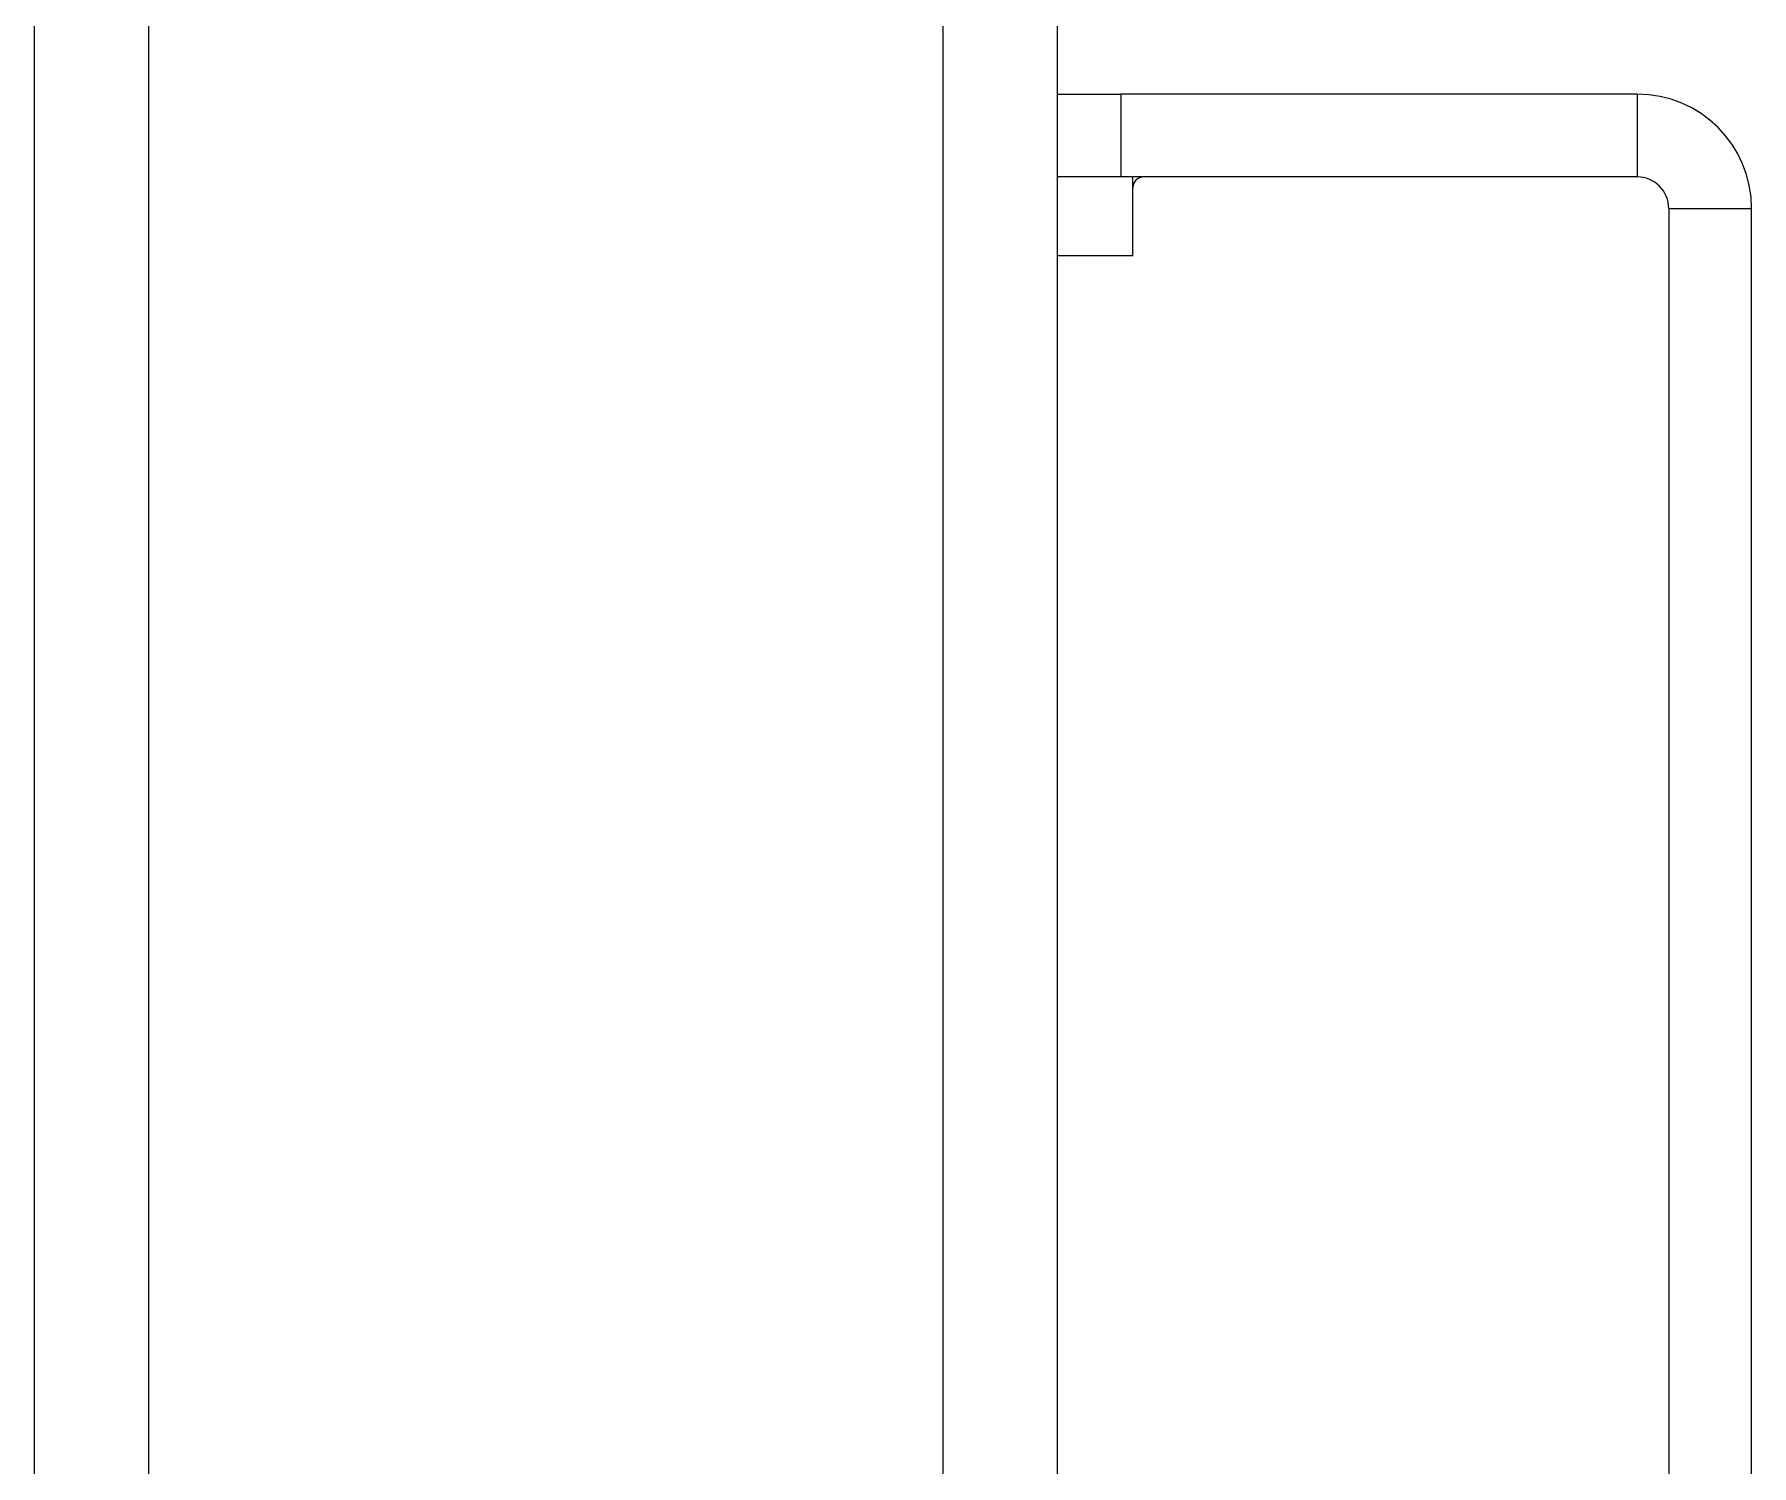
# Model space of a CAD drawing. Extents: x 8 to 102, y 11 to 162.
# Drawn here: x 29.878 to 31.506, y 127.766 to 129.123 of the extents above; entities that cross this region are included whole.
import ezdxf

# ---------------------------------------------------------------- set-up
doc = ezdxf.new("R2010")
doc.units = 0
doc.header["$MEASUREMENT"] = 0
doc.layers.add('TFR-TRI3', color=7, linetype='CONTINUOUS')

msp = doc.modelspace()

# ---------------------------------------------------------------- linework, layer by layer
at = {"layer": 'TFR-TRI3', "color": 30, "linetype": 'CONTINUOUS'}
for p, q in [((29.9861, 126.3465), (29.9861, 155.7862)), ((29.8776, 155.7737), (29.8776, 126.359)), ((30.7391, 126.3464), (30.7391, 131.1879)), ((30.8476, 129.0664), (30.8476, 131.1879)), ((30.8476, 126.3464), (30.8476, 128.9878))]:
    msp.add_line(p, q, dxfattribs=at)
at = {"layer": 'TFR-TRI3', "color": 113, "linetype": 'CONTINUOUS'}
for p, q in [((30.8476, 129.0664), (30.8652, 129.0664)), ((30.8476, 128.9879), (30.8476, 129.0664)), ((30.8652, 129.0664), (30.9076, 129.0664)), ((31.3971, 129.0664), (30.9076, 129.0664)), ((30.9076, 129.0664), (30.9076, 128.9879)), ((31.3971, 129.0664), (31.3971, 128.9879)), ((30.8652, 128.9879), (30.8476, 128.9879)), ((30.9076, 128.9879), (30.8652, 128.9879)), ((31.3971, 128.9879), (30.9076, 128.9879)), ((30.9191, 128.9129), (30.9191, 128.9879)), ((31.4271, 128.9579), (31.5056, 128.9579)), ((31.4271, 128.9579), (31.4271, 126.1749)), ((31.5056, 126.1749), (31.5056, 128.9579)), ((30.9002, 128.9129), (30.8476, 128.9129)), ((30.9191, 128.9129), (30.9002, 128.9129))]:
    msp.add_line(p, q, dxfattribs=at)
for centre, radius, start, end in [((31.3971, 128.9579), 0.1085, 0, 90), ((30.9291, 128.9779), 0.01, 90, 180), ((31.3971, 128.9579), 0.03, 0, 90)]:
    msp.add_arc(centre, radius, start, end, dxfattribs=at)

doc.saveas('drawing.dxf')
